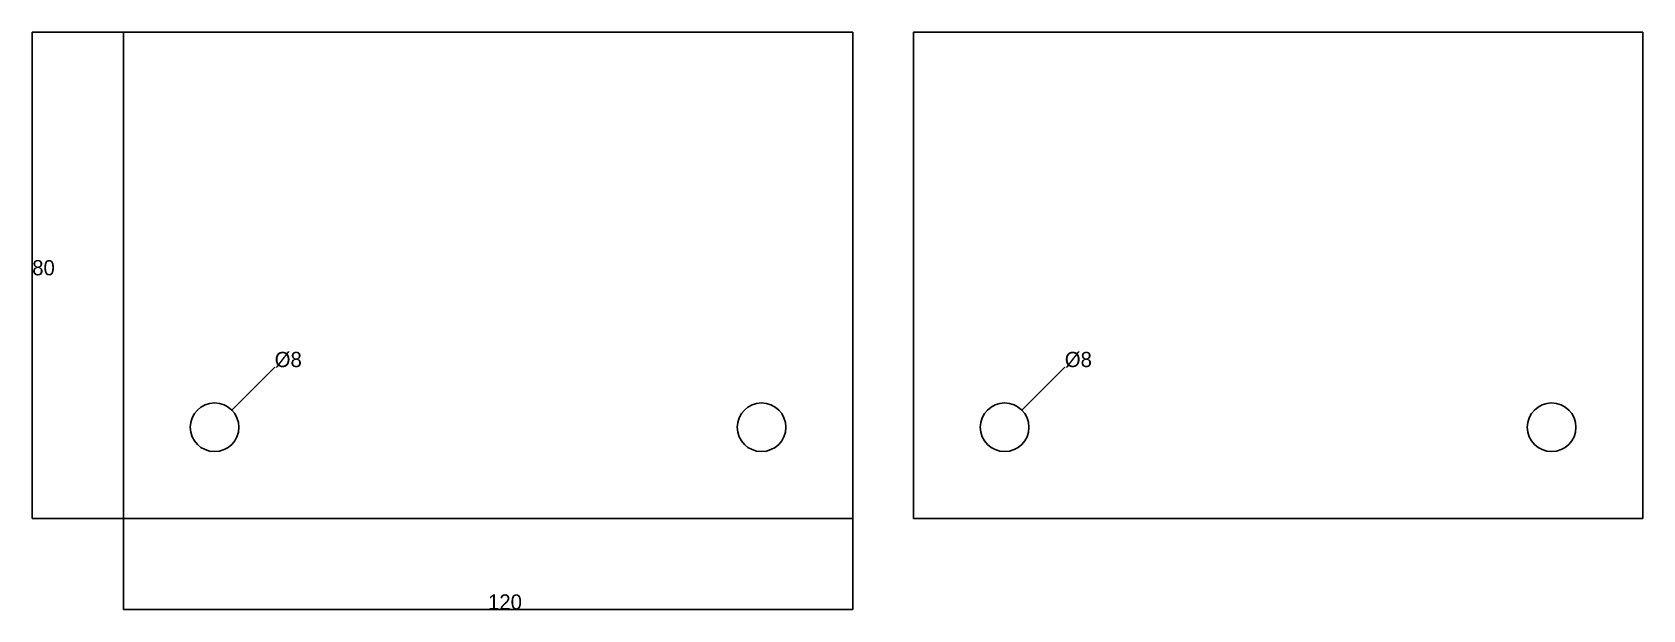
# Model space of a CAD drawing. Extents: x -15 to 250, y -15 to 80.
import ezdxf

# ---------------------------------------------------------------- set-up
doc = ezdxf.new("R2010")
doc.units = 0
doc.layers.add('DIMENSIONS', color=7, linetype='CONTINUOUS')
doc.layers.add('GEOMETRY', color=7, linetype='CONTINUOUS')

msp = doc.modelspace()

# ---------------------------------------------------------------- linework, layer by layer
at = {"layer": 'DIMENSIONS'}
for p, q in [((0, 80), (-15, 80)), ((-15, 0), (-15, 80)), ((17.828427, 17.828427), (24.899495, 24.899495)), ((147.828427, 17.828427), (154.899495, 24.899495)), ((0, 0), (-15, 0)), ((0, 0), (0, -15)), ((120, 0), (120, -15)), ((0, -15), (120, -15))]:
    msp.add_line(p, q, dxfattribs=at)
at = {"layer": 'GEOMETRY'}
for points in [[(0, 0), (120, 0), (120, 80), (0, 80)], [(250, 0), (130, 0), (130, 80), (250, 80)]]:
    msp.add_lwpolyline(points, close=True, dxfattribs=at)
for centre in [(15, 15), (105, 15), (145, 15), (235, 15)]:
    msp.add_circle(centre, 4, dxfattribs=at)

# ---------------------------------------------------------------- texts
at = {"layer": 'DIMENSIONS'}
for s, p in [('80', (-15, 40)), ('%%c8', (24.899495, 24.899495)), ('%%c8', (154.899495, 24.899495)), ('120', (60, -15))]:
    msp.add_text(s, height=2.5, dxfattribs=at).set_placement(p)

doc.saveas('drawing.dxf')
